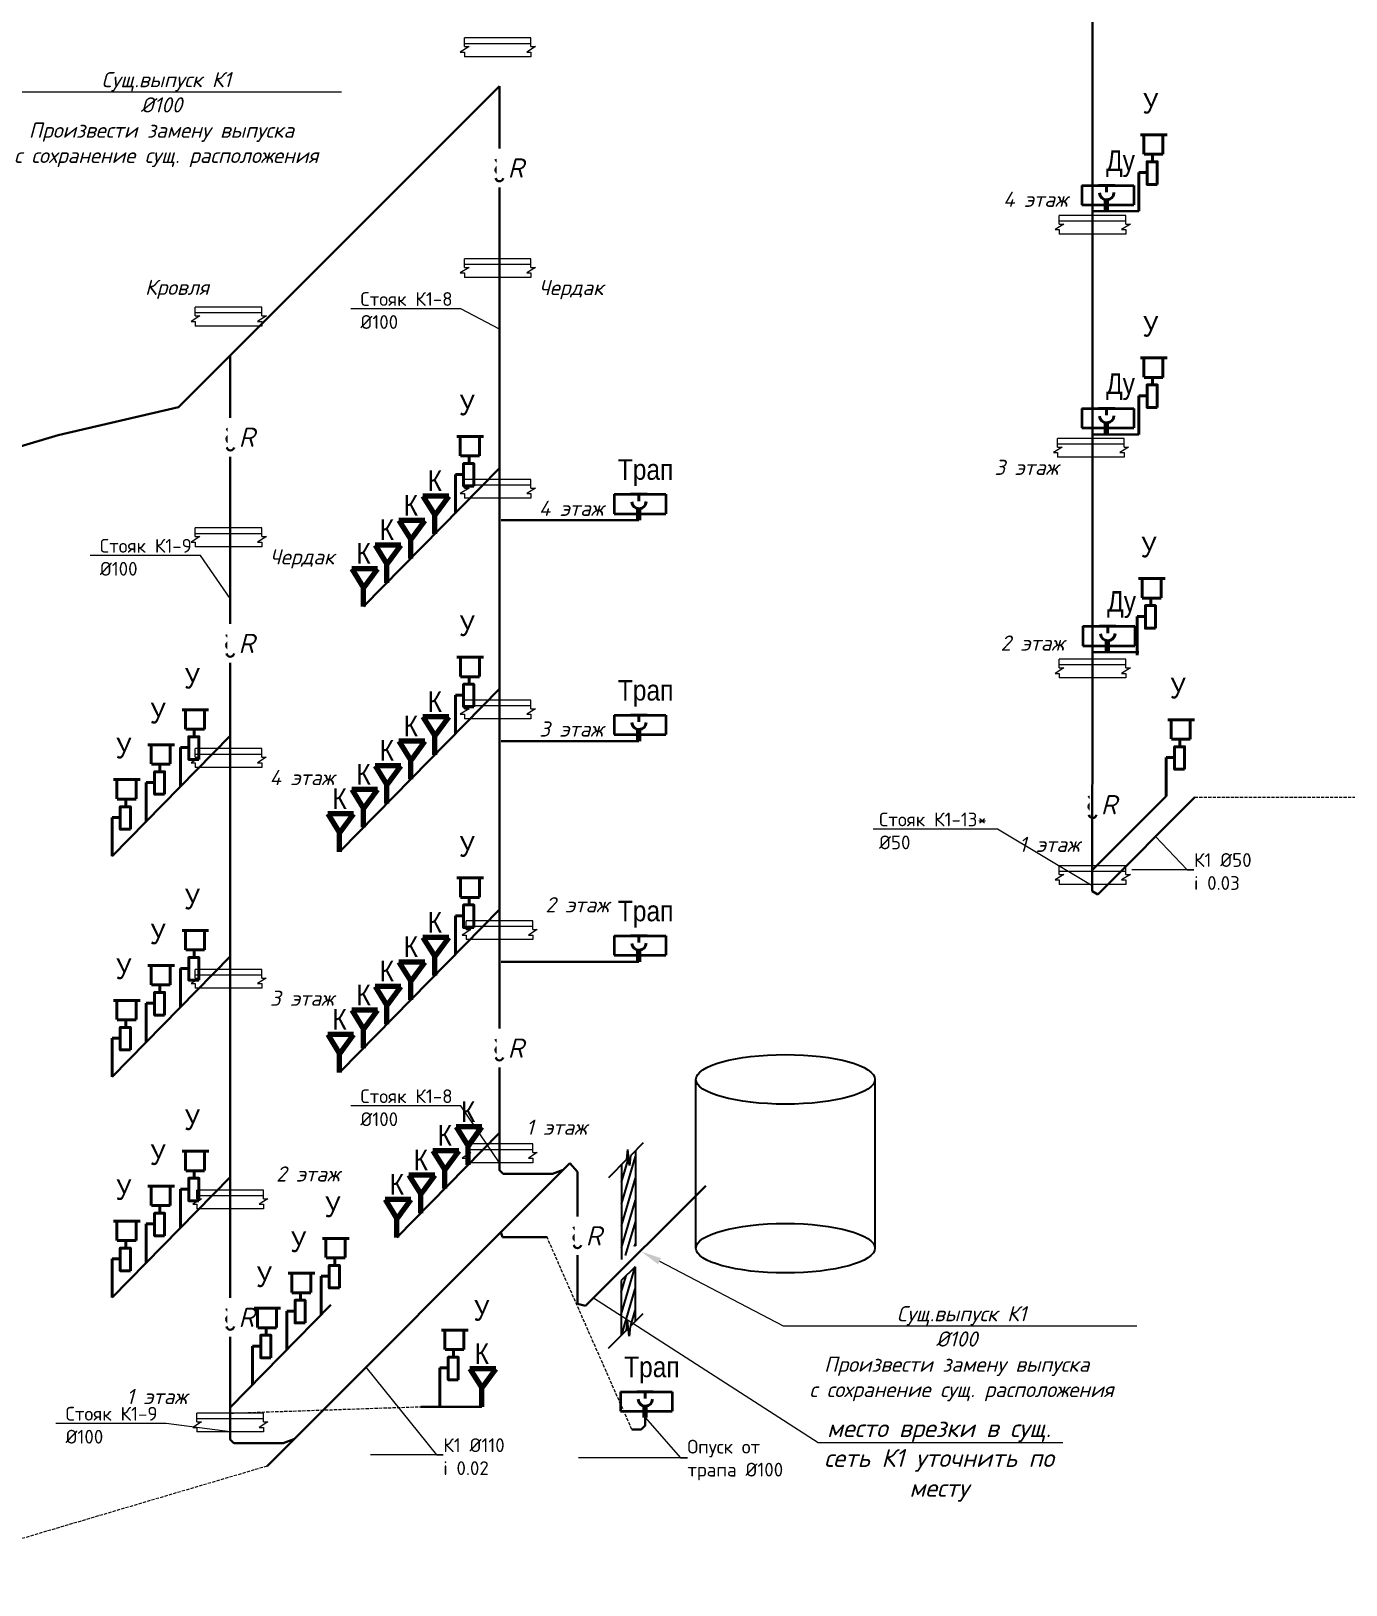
# Model space of a CAD drawing. Header units: millimetres. Extents: x -10178924 to 11692288, y -947381 to 58396.
# Drawn here: x -132898 to -113803, y -87794 to -65241 of the extents above; entities that cross this region are included whole.
import ezdxf
from ezdxf import colors
from ezdxf.entities.mleader import LeaderData, LeaderLine
from ezdxf.math import Vec2, Vec3

# ---------------------------------------------------------------- set-up
doc = ezdxf.new("R2010")
doc.units = ezdxf.units.MM
doc.linetypes.add('0000$0$__output[1-19]_edge001$0$DGN Style 3', pattern=[65.510846, 46.793461, -18.717385])
for name, color, linetype, lineweight in [('!К1', 32, 'Continuous', 30), ('_канализация', 7, 'Continuous', 70), ('Выноски ВК', 7, 'Continuous', 0), ('К1ку', 244, 'Continuous', 35), ('Перекрытие ВК', 7, 'Continuous', 20)]:
    doc.layers.add(name, color=color, linetype=linetype, lineweight=lineweight)
for name, color, linetype in [('_надписи канализация', 7, 'Continuous'), ('_надписи_вода', 7, 'Continuous'), ('сети', 3, 'Continuous'), ('Текст', 7, 'Continuous')]:
    doc.layers.add(name, color=color, linetype=linetype)
doc.styles.add('PDF ISOCPEUR', font='isocpeur.ttf')
doc.styles.add('STANDART2', font='arial.ttf')
doc.styles.add('ОЛЬГА', font='isocpeui.ttf', dxfattribs={"height": 280})

# ---------------------------------------------------------------- blocks, each defined once
blk = doc.blocks.new('dj plocica')
at = {"lineweight": 13}
for p, q in [((35.4, 0), (-35.4, 0)), ((-35.4, -9.2), (-35.4, 0)), ((35.4, -9.2), (35.4, 0)), ((-30.5, -9.2), (-39.8, -15.1)), ((-39.8, -15.1), (-35.4, -15.1)), ((-35.4, -5.8), (35.3, -5.8)), ((-35.4, -9.2), (-30.5, -9.2)), ((-35.4, -15.1), (-35.4, -20)), ((40.2, -9.2), (30.9, -15.1)), ((30.9, -15.1), (35.4, -15.1)), ((35.4, -9.2), (40.2, -9.2)), ((35.4, -15.1), (35.4, -20)), ((35.4, -20), (-35.4, -20))]:
    blk.add_line(p, q, dxfattribs=at)
blk = doc.blocks.new('_None')

msp = doc.modelspace()

# ---------------------------------------------------------------- hatches: boundary and pattern name
at = {"layer": '_надписи канализация'}
h = msp.add_hatch(dxfattribs=at)
h.set_pattern_fill('ANSI31', color=256, scale=50, angle=-75, style=0)
h.set_pattern_definition([(73.833235, (-238556.84, -193740), (-97.214124, -17.839124), [])])
h.paths.add_polyline_path([(-124192.3, -81563.6), (-124122.5, -81493.8), (-124122.5, -82872.9), (-124322.7, -83073.1), (-124322.7, -81693.9), (-124245.7, -81617), (-124230.4, -81476.4), (-124216.2, -81628.7), (-124216.2, -81655)])
h.paths.add_polyline_path([(-124326.9, -83377.3), (-124126.8, -83177.2), (-124126.6, -83177), (-124126.8, -83965.4), (-124198, -84035.6), (-124230.1, -83946.1), (-124249.9, -84088.5), (-124326.9, -84165.6)])

# ---------------------------------------------------------------- linework, layer by layer
at = {"layer": '!К1'}
for p, q in [((-117483.2, -67857.4, -0.2), (-116809.7, -67857.4, -0.2)), ((-117483.2, -71095, -0.2), (-116809.7, -71095, -0.2)), ((-128068.6, -73594.5, 2368.8), (-126095.9, -71584.5)), ((-126072.9, -72341.7, -1045.1), (-124074.2, -72341.7, -1045.1)), ((-117483.2, -74257.4), (-116809.7, -74257.4)), ((-128398.7, -77134.6, 2765.4), (-126095.8, -74788.1)), ((-131722, -77216.9, 2060.2), (-130006.3, -75468.7)), ((-126072.8, -75545.3, -1045.1), (-124074, -75545.3, -1045.1)), ((-131722, -80420.5, 2060.2), (-130006.3, -78672.3)), ((-126072.8, -78748.9, -1045.1), (-124074, -78748.9, -1045.1)), ((-127585, -82750.7, 1788.3), (-126095.8, -81233.3))]:
    msp.add_line(p, q, dxfattribs=at)
at = {"layer": '!К1', "color": 7, "linetype": '0000$0$__output[1-19]_edge001$0$DGN Style 3', "lineweight": 13, "true_color": 0xffffff}
msp.add_line((-130006.2, -85301), (-127239.8, -85207.3), dxfattribs=at)
at = {"layer": '!К1'}
for points in [[(-117483.3, -71427.2), (-117483.3, -61241.3)], [(-126095.9, -72021.5), (-126095.9, -66039.1)], [(-130006.3, -75929.2), (-130006.3, -69949.5)], [(-117483.2, -74630.8), (-117483.2, -71427.2)], [(-126095.9, -75225.1), (-126095.9, -72021.5)], [(-126095.8, -78428.7), (-126095.8, -75225.1)], [(-130006.3, -79132.8), (-130006.3, -75929.2)], [(-117408.7, -77771.3), (-117487.8, -77725.6)], [(-126095.8, -81666.3), (-126095.8, -78428.7)], [(-130006.2, -82336.4), (-130006.2, -79132.8)], [(-126044.1, -81828.5), (-126095.9, -81776.7), (-126095.9, -81666.3)], [(-125327, -81828.5), (-126044.1, -81828.5)], [(-125170, -81769.2), (-125327, -81828.5)], [(-125073, -81672.2), (-124963.7, -81796.5)], [(-124963.7, -81796.5), (-124963.7, -83714)], [(-124844.2, -83745.2), (-123099.1, -82000.2)], [(-130006.2, -85574), (-130006.2, -82336.4)], [(-126052.5, -82748.6), (-126077.1, -82676.3)], [(-126052.5, -82748.6), (-125404.8, -82748.6)], [(-124963.7, -83714), (-124844.2, -83745.2)], [(-127239.8, -85207.3), (-126350.9, -85207.3)], [(-124039.7, -85538.4), (-123982.4, -85481.1), (-123982.4, -85366.4)], [(-129954.5, -85736.2), (-130006.3, -85684.4), (-130006.3, -85574)], [(-129080.4, -85676.8), (-129237.4, -85736.2)], [(-124039.7, -85538.4), (-124173.4, -85538.4)], [(-129237.4, -85736.2), (-129954.5, -85736.2)]]:
    msp.add_lwpolyline(points, dxfattribs=at)
at = {"layer": '!К1', "color": 7, "linetype": '0000$0$__output[1-19]_edge001$0$DGN Style 3', "lineweight": 13, "true_color": 0xffffff}
for points in [[(-115999.5, -76362.2), (-93798.7, -76362.2)], [(-129470.6, -86069.8), (-135308.3, -87794.1)]]:
    msp.add_lwpolyline(points, dxfattribs=at)
at = {"layer": '!К1'}
for centre in [(-126095.9, -67256.5), (-130003.6, -71164.1), (-130006.3, -74156.7), (-117483.2, -76497.5), (-126095.8, -80030.5), (-124963.7, -82755.2), (-130006.2, -83938.2)]:
    msp.add_circle(centre, 56.6, dxfattribs=at)
for centre in [(-126095.9, -67088.6), (-130003.6, -70996.3), (-130006.3, -73988.9), (-117483.2, -76329.6), (-126095.8, -79862.7), (-124963.7, -82587.4), (-130006.2, -83770.3)]:
    msp.add_arc(centre, 57.1, 191.71386, 348.28614, dxfattribs=at)
at = {"color": 3, "lineweight": 40}
for p, q in [((-117260.3, -67480.6, -0.2), (-117398.5, -67480.6, -0.2)), ((-117398.5, -67480.6, -0.2), (-117160.5, -67480.6, -0.2)), ((-117278.8, -67580.3, -0.2), (-117278.8, -67480.6, -0.2)), ((-117260.3, -70718.2, -0.2), (-117398.5, -70718.2, -0.2)), ((-117398.5, -70718.2, -0.2), (-117160.5, -70718.2, -0.2)), ((-117278.8, -70817.9, -0.2), (-117278.8, -70718.2, -0.2)), ((-124053, -71964.9, -1045.1), (-124191.2, -71964.9, -1045.1)), ((-124191.2, -71964.9, -1045.1), (-123953.2, -71964.9, -1045.1)), ((-124071.6, -72064.6, -1045.1), (-124071.6, -71964.9, -1045.1)), ((-117244.3, -73880.5), (-117382.5, -73880.5)), ((-117382.5, -73880.5), (-117144.5, -73880.5)), ((-117262.9, -73980.3), (-117262.9, -73880.5)), ((-124052.9, -75168.4, -1045.1), (-124191.1, -75168.4, -1045.1)), ((-124191.1, -75168.4, -1045.1), (-123953, -75168.4, -1045.1)), ((-124071.4, -75268.2, -1045.1), (-124071.4, -75168.4, -1045.1)), ((-124052.9, -78372, -1045.1), (-124191.1, -78372, -1045.1)), ((-124191.1, -78372, -1045.1), (-123953, -78372, -1045.1)), ((-124071.4, -78471.8, -1045.1), (-124071.4, -78372, -1045.1)), ((-123961.3, -84989.5), (-124099.5, -84989.5)), ((-124099.5, -84989.5), (-123861.5, -84989.5)), ((-123979.8, -85089.3), (-123979.8, -84989.5))]:
    msp.add_line(p, q, dxfattribs=at)
at = {"color": 3, "lineweight": 70, "ltscale": 14.285714}
for p, q in [((-117281.4, -67857.4, -0.2), (-117281.4, -67691.3, -0.2)), ((-117281.4, -71095, -0.2), (-117281.4, -70928.9, -0.2)), ((-124074.2, -72341.7, -1045.1), (-124074.2, -72175.6, -1045.1)), ((-117265.5, -74257.4), (-117265.5, -74091.2)), ((-124074, -75545.3, -1045.1), (-124074, -75379.1, -1045.1)), ((-124074, -78748.9, -1045.1), (-124074, -78582.7, -1045.1)), ((-123982.4, -85366.4), (-123982.4, -85200.2))]:
    msp.add_line(p, q, dxfattribs=at)
at = {"color": 3, "lineweight": 70}
for p, q in [((-127033.9, -72540.2, 1126.3), (-127033.9, -72267.8, 1126.3)), ((-127382, -72895, 1544.4), (-127382, -72622.6, 1544.4)), ((-127730.2, -73249.7, 1962.5), (-127730.2, -72977.3, 1962.5)), ((-128068.6, -73594.5, 2368.8), (-128068.6, -73322.1, 2368.8)), ((-127033.7, -75743.8, 1126.3), (-127033.7, -75471.4, 1126.3)), ((-127381.9, -76098.6, 1544.4), (-127381.9, -75826.2, 1544.4)), ((-127730.1, -76453.3, 1962.5), (-127730.1, -76180.9, 1962.5)), ((-128068.4, -76798.1, 2368.8), (-128068.4, -76525.7, 2368.8)), ((-128416.6, -77152.9, 2786.9), (-128416.6, -76880.5, 2786.9)), ((-127033.7, -78947.4, 1126.3), (-127033.7, -78675, 1126.3)), ((-127381.9, -79302.1, 1544.4), (-127381.9, -79029.7, 1544.4)), ((-127730.1, -79656.9, 1962.5), (-127730.1, -79384.5, 1962.5)), ((-128068.4, -80001.7, 2368.8), (-128068.4, -79729.3, 2368.8)), ((-128416.6, -80356.5, 2786.9), (-128416.6, -80084, 2786.9)), ((-126550.3, -81696.4, 545.8), (-126550.3, -81424, 545.8)), ((-126888.7, -82041.2, 952.1), (-126888.7, -81768.8, 952.1)), ((-127236.9, -82396, 1370.2), (-127236.9, -82123.6, 1370.2)), ((-127585, -82750.7, 1788.3), (-127585, -82478.3, 1788.3)), ((-126350.9, -85207.3), (-126350.9, -84934.9))]:
    msp.add_line(p, q, dxfattribs=at)
for p, q in [((-123243.2, -82907.2), (-123243.2, -80457)), ((-120643.5, -80457), (-120643.5, -82907.2))]:
    msp.add_line(p, q)
at = {"color": 3, "lineweight": 40}
for centre in [(-117277.4, -67586.5, -0.2), (-117277.4, -70824.2, -0.2), (-124070.1, -72070.8, -1045.1), (-117261.4, -73986.5), (-124070, -75274.4, -1045.1), (-124070, -78478, -1045.1), (-123978.4, -85095.5)]:
    msp.add_arc(centre, 104.5, 182.57828, 359.91751, dxfattribs=at)
for centre in [(-121943.3, -80457), (-121943.3, -82907.2)]:
    msp.add_ellipse(centre, major_axis=(1299.9, 0), ratio=0.2763423)
at = {"layer": '_надписи канализация'}
for p, q in [((-124008.3, -81379.5), (-124193.9, -81565.1)), ((-124245.6, -81616.9), (-124512.8, -81884.1)), ((-124245.6, -81615.9), (-124230.4, -81476.4)), ((-124209.2, -81704.7), (-124230.4, -81476.4)), ((-124193.9, -81565.1), (-124209.2, -81704.7)), ((-124122.5, -81493.8), (-124122.5, -82872.9)), ((-124322.7, -81693.9), (-124322.7, -83073.1)), ((-124126.8, -83177.2), (-124326.9, -83377.3)), ((-124126.8, -83177.2), (-124126.8, -83965.4)), ((-124326.9, -83377.3), (-124326.9, -84165.6)), ((-124013.7, -83858.1), (-124199.3, -84043.8)), ((-124251.1, -84095.5), (-124518.3, -84362.7)), ((-124251.1, -84094.6), (-124235.8, -83955)), ((-124214.6, -84183.3), (-124235.8, -83955)), ((-124199.3, -84043.8), (-124214.6, -84183.3))]:
    msp.add_line(p, q, dxfattribs=at)
at = {"layer": 'К1ку', "color": 3, "lineweight": 40}
for p, q in [((-116401.7, -66746.6, -0.2), (-116787.9, -66746.6, -0.2)), ((-116738, -67026.3, -0.2), (-116738, -66753.3, -0.2)), ((-116461.6, -67029.4, -0.2), (-116461.6, -66756.3, -0.2)), ((-116461.6, -67029.4, -0.2), (-116734.6, -67029.4, -0.2)), ((-116611.1, -67144.9, -0.2), (-116611.1, -67040.3, -0.2)), ((-116809.7, -67857.4, -0.2), (-116809.7, -67295.6, -0.2)), ((-116809.7, -67295.6, -0.2), (-116696.1, -67295.6, -0.2)), ((-116401.7, -69984.2, -0.2), (-116787.9, -69984.2, -0.2)), ((-116738, -70263.9, -0.2), (-116738, -69990.9, -0.2)), ((-116461.6, -70267, -0.2), (-116461.6, -69994, -0.2)), ((-116461.6, -70267, -0.2), (-116734.6, -70267, -0.2)), ((-116611.1, -70382.5, -0.2), (-116611.1, -70278, -0.2)), ((-116809.7, -71095, -0.2), (-116809.7, -70533.2, -0.2)), ((-116809.7, -70533.2, -0.2), (-116696.1, -70533.2, -0.2)), ((-126327.9, -71125.9, 768.6), (-126714.2, -71125.9, 768.6)), ((-126664.3, -71405.6, 768.6), (-126664.3, -71132.5, 768.6)), ((-126387.9, -71405.6, 768.6), (-126387.9, -71132.5, 768.6)), ((-126387.9, -71408.6, 768.6), (-126660.9, -71408.6, 768.6)), ((-126537.4, -71524.1, 768.6), (-126537.4, -71419.6, 768.6)), ((-126736, -72236.6, 768.6), (-126736, -71674.9, 768.6)), ((-126736, -71674.9, 768.6), (-126622.4, -71674.9, 768.6)), ((-116427.5, -73187.8, -0.2), (-116813.7, -73187.8, -0.2)), ((-116763.8, -73467.5, -0.2), (-116763.8, -73194.5, -0.2)), ((-116487.5, -73467.5, -0.2), (-116487.5, -73194.5, -0.2)), ((-116487.4, -73470.6, -0.2), (-116760.5, -73470.6, -0.2)), ((-116637, -73586.1, -0.2), (-116637, -73481.5, -0.2)), ((-116835.5, -74298.6, -0.2), (-116835.5, -73736.8, -0.2)), ((-116835.5, -73736.8, -0.2), (-116722, -73736.8, -0.2)), ((-126327.8, -74329.5, 768.6), (-126714, -74329.5, 768.6)), ((-126664.1, -74609.2, 768.6), (-126664.1, -74336.1, 768.6)), ((-126387.8, -74609.2, 768.6), (-126387.8, -74336.1, 768.6)), ((-126387.7, -74612.2, 768.6), (-126660.8, -74612.2, 768.6)), ((-126537.2, -74727.7, 768.6), (-126537.2, -74623.2, 768.6)), ((-130319, -75092.3, 865.4), (-130705.2, -75092.3, 865.4)), ((-130655.3, -75372, 865.4), (-130655.3, -75099, 865.4)), ((-130379, -75372, 865.4), (-130379, -75099, 865.4)), ((-126735.8, -75440.2, 768.6), (-126735.8, -74878.4, 768.6)), ((-126735.8, -74878.4, 768.6), (-126622.3, -74878.4, 768.6)), ((-116004, -75235.7), (-116390.3, -75235.7)), ((-116340.4, -75515.4), (-116340.4, -75242.4)), ((-116064, -75518.4), (-116064, -75245.4)), ((-130378.9, -75375, 865.4), (-130652, -75375, 865.4)), ((-130528.5, -75490.6, 865.4), (-130528.5, -75386, 865.4)), ((-116064, -75518.4), (-116337, -75518.4)), ((-116213.5, -75633.9), (-116213.5, -75529.4)), ((-130816.5, -75599.2, 1462.8), (-131202.7, -75599.2, 1462.8)), ((-131152.8, -75878.9, 1462.8), (-131152.8, -75605.9, 1462.8)), ((-130876.5, -75878.9, 1462.8), (-130876.5, -75605.9, 1462.8)), ((-130727, -76203.1, 865.4), (-130727, -75641.3, 865.4)), ((-130727, -75641.3, 865.4), (-130613.5, -75641.3, 865.4)), ((-130876.4, -75881.9, 1462.8), (-131149.4, -75881.9, 1462.8)), ((-131025.9, -75997.5, 1462.8), (-131025.9, -75892.9, 1462.8)), ((-116412.1, -76346.5), (-116412.1, -75784.7)), ((-116412.1, -75784.7), (-116298.5, -75784.7)), ((-131314, -76106.1, 2060.2), (-131700.2, -76106.1, 2060.2)), ((-131650.3, -76385.8, 2060.2), (-131650.3, -76112.8, 2060.2)), ((-131373.9, -76385.8, 2060.2), (-131373.9, -76112.8, 2060.2)), ((-131224.5, -76710, 1462.8), (-131224.5, -76148.2, 1462.8)), ((-131224.5, -76148.2, 1462.8), (-131111, -76148.2, 1462.8)), ((-131373.9, -76388.9, 2060.2), (-131646.9, -76388.9, 2060.2)), ((-131523.4, -76504.4, 2060.2), (-131523.4, -76399.8, 2060.2)), ((-131722, -77216.9, 2060.2), (-131722, -76655.1, 2060.2)), ((-131722, -76655.1, 2060.2), (-131608.4, -76655.1, 2060.2)), ((-126327.8, -77533, 768.6), (-126714, -77533, 768.6)), ((-126664.1, -77812.7, 768.6), (-126664.1, -77539.7, 768.6)), ((-126387.8, -77812.7, 768.6), (-126387.8, -77539.7, 768.6)), ((-126387.7, -77815.8, 768.6), (-126660.8, -77815.8, 768.6)), ((-126537.2, -77931.3, 768.6), (-126537.2, -77826.8, 768.6)), ((-126735.8, -78643.8, 768.6), (-126735.8, -78082, 768.6)), ((-126735.8, -78082, 768.6), (-126622.3, -78082, 768.6)), ((-130319, -78295.9, 865.4), (-130705.2, -78295.9, 865.4)), ((-130655.3, -78575.6, 865.4), (-130655.3, -78302.5, 865.4)), ((-130379, -78575.6, 865.4), (-130379, -78302.5, 865.4)), ((-130378.9, -78578.6, 865.4), (-130652, -78578.6, 865.4)), ((-130528.5, -78694.1, 865.4), (-130528.5, -78589.6, 865.4)), ((-130816.5, -78802.8, 1462.8), (-131202.7, -78802.8, 1462.8)), ((-131152.8, -79082.5, 1462.8), (-131152.8, -78809.5, 1462.8)), ((-130876.5, -79082.5, 1462.8), (-130876.5, -78809.5, 1462.8)), ((-130727, -79406.7, 865.4), (-130727, -78844.9, 865.4)), ((-130727, -78844.9, 865.4), (-130613.5, -78844.9, 865.4)), ((-130876.4, -79085.5, 1462.8), (-131149.4, -79085.5, 1462.8)), ((-131025.9, -79201, 1462.8), (-131025.9, -79096.5, 1462.8)), ((-131314, -79309.7, 2060.2), (-131700.2, -79309.7, 2060.2)), ((-131650.3, -79589.4, 2060.2), (-131650.3, -79316.4, 2060.2)), ((-131373.9, -79589.4, 2060.2), (-131373.9, -79316.4, 2060.2)), ((-131224.5, -79913.6, 1462.8), (-131224.5, -79351.8, 1462.8)), ((-131224.5, -79351.8, 1462.8), (-131111, -79351.8, 1462.8)), ((-131373.9, -79592.4, 2060.2), (-131646.9, -79592.4, 2060.2)), ((-131523.4, -79708, 2060.2), (-131523.4, -79603.4, 2060.2)), ((-131722, -80420.5, 2060.2), (-131722, -79858.7, 2060.2)), ((-131722, -79858.7, 2060.2), (-131608.4, -79858.7, 2060.2)), ((-130318.8, -81499.5, 865.4), (-130705.1, -81499.5, 865.4)), ((-130655.2, -81779.2, 865.4), (-130655.2, -81506.1, 865.4)), ((-130378.8, -81779.2, 865.4), (-130378.8, -81506.1, 865.4)), ((-130378.8, -81782.2, 865.4), (-130651.8, -81782.2, 865.4)), ((-130528.3, -81897.7, 865.4), (-130528.3, -81793.2, 865.4)), ((-130816.3, -82006.4, 1462.8), (-131202.6, -82006.4, 1462.8)), ((-131152.7, -82286.1, 1462.8), (-131152.7, -82013, 1462.8)), ((-130876.3, -82286.1, 1462.8), (-130876.3, -82013, 1462.8)), ((-130726.9, -82610.2, 865.4), (-130726.9, -82048.4, 865.4)), ((-130726.9, -82048.4, 865.4), (-130613.3, -82048.4, 865.4)), ((-130876.3, -82289.1, 1462.8), (-131149.3, -82289.1, 1462.8)), ((-131025.8, -82404.6, 1462.8), (-131025.8, -82300.1, 1462.8)), ((-131313.8, -82513.3, 2060.2), (-131700, -82513.3, 2060.2)), ((-131650.1, -82793, 2060.2), (-131650.1, -82519.9, 2060.2)), ((-131373.8, -82793, 2060.2), (-131373.8, -82519.9, 2060.2)), ((-131224.4, -83117.2, 1462.8), (-131224.4, -82555.4, 1462.8)), ((-131224.4, -82555.4, 1462.8), (-131110.8, -82555.4, 1462.8)), ((-128278.8, -82764.3, -1584.3), (-128665.1, -82764.3, -1584.3)), ((-131373.7, -82796, 2060.2), (-131646.8, -82796, 2060.2)), ((-131523.3, -82911.5, 2060.2), (-131523.3, -82807, 2060.2)), ((-128615.2, -83044, -1584.3), (-128615.2, -82771, -1584.3)), ((-128338.8, -83044, -1584.3), (-128338.8, -82771, -1584.3)), ((-131721.8, -83624.1, 2060.2), (-131721.8, -83062.3, 2060.2)), ((-131721.8, -83062.3, 2060.2), (-131608.3, -83062.3, 2060.2)), ((-128338.8, -83047.1, -1584.3), (-128611.8, -83047.1, -1584.3)), ((-128488.3, -83162.6, -1584.3), (-128488.3, -83058, -1584.3)), ((-128776.3, -83271.2, -986.9), (-129162.5, -83271.2, -986.9)), ((-129112.6, -83550.9, -986.9), (-129112.6, -83277.9, -986.9)), ((-128836.3, -83550.9, -986.9), (-128836.3, -83277.9, -986.9)), ((-128686.9, -83875.1, -1584.3), (-128686.9, -83313.3, -1584.3)), ((-128686.9, -83313.3, -1584.3), (-128573.3, -83313.3, -1584.3)), ((-128836.2, -83554, -986.9), (-129109.3, -83554, -986.9)), ((-128985.8, -83669.5, -986.9), (-128985.8, -83564.9, -986.9)), ((-129333.8, -84057.8, -389.5), (-129333.8, -83784.8, -389.5)), ((-129184.3, -84382, -986.9), (-129184.3, -83820.2, -986.9)), ((-129184.3, -83820.2, -986.9), (-129070.8, -83820.2, -986.9)), ((-126551.9, -84096.5), (-126938.1, -84096.5)), ((-126888.2, -84376.2), (-126888.2, -84103.2)), ((-126611.9, -84376.2), (-126611.9, -84103.2)), ((-129681.8, -84888.9, -389.5), (-129681.8, -84327.1, -389.5)), ((-129681.8, -84327.1, -389.5), (-129568.3, -84327.1, -389.5)), ((-126611.8, -84379.3), (-126884.8, -84379.3)), ((-126761.3, -84494.8), (-126761.3, -84390.2)), ((-126959.9, -85207.3), (-126959.9, -84645.5)), ((-126959.9, -84645.5), (-126846.4, -84645.5))]:
    msp.add_line(p, q, dxfattribs=at)
at = {"layer": 'К1ку', "color": 7, "lineweight": 35, "ltscale": 33.333333}
for p, q in [((-117639, -67480.6, -0.2), (-117639, -67762.3, -0.2)), ((-117639, -67480.6, -0.2), (-116886, -67480.6, -0.2)), ((-116886, -67480.6, -0.2), (-116886, -67762.3, -0.2)), ((-117639, -67762.3, -0.2), (-116886, -67762.3, -0.2)), ((-117639, -70718.2, -0.2), (-117639, -70999.9, -0.2)), ((-117639, -70718.2, -0.2), (-116886, -70718.2, -0.2)), ((-116886, -70718.2, -0.2), (-116886, -70999.9, -0.2)), ((-117639, -70999.9, -0.2), (-116886, -70999.9, -0.2)), ((-124431.8, -71964.9, -1045.1), (-124431.8, -72246.6, -1045.1)), ((-124431.8, -71964.9, -1045.1), (-123678.7, -71964.9, -1045.1)), ((-123677.8, -71964.9, -1045.1), (-123677.8, -72246.6, -1045.1)), ((-124431.8, -72246.6, -1045.1), (-123678.7, -72246.6, -1045.1)), ((-117623, -73880.5), (-117623, -74162.3)), ((-117623, -73880.5), (-116870, -73880.5)), ((-116870, -73880.5), (-116870, -74162.3)), ((-117623, -74162.3), (-116870, -74162.3)), ((-124431.6, -75168.4, -1045.1), (-124431.6, -75450.2, -1045.1)), ((-124431.6, -75168.4, -1045.1), (-123678.5, -75168.4, -1045.1)), ((-123677.7, -75168.4, -1045.1), (-123677.7, -75450.2, -1045.1)), ((-124431.6, -75450.2, -1045.1), (-123678.5, -75450.2, -1045.1)), ((-124431.6, -78372, -1045.1), (-124431.6, -78653.7, -1045.1)), ((-124431.6, -78372, -1045.1), (-123678.5, -78372, -1045.1)), ((-123677.7, -78372, -1045.1), (-123677.7, -78653.7, -1045.1)), ((-124431.6, -78653.7, -1045.1), (-123678.5, -78653.7, -1045.1)), ((-124340, -84989.5), (-124340, -85271.2)), ((-124340, -84989.5), (-123587, -84989.5)), ((-123586.1, -84989.5), (-123586.1, -85271.2)), ((-124340, -85271.2), (-123587, -85271.2))]:
    msp.add_line(p, q, dxfattribs=at)
at = {"layer": 'К1ку', "color": 3, "lineweight": 40}
for points, elevation in [([(-116543.5, -67466.4), (-116690.1, -67466.4), (-116690.1, -67138.9), (-116543.5, -67138.9)], -0.2), ([(-116543.5, -70704), (-116690.1, -70704), (-116690.1, -70376.5), (-116543.5, -70376.5)], -0.2), ([(-126469.8, -71845.6), (-126616.4, -71845.6), (-126616.4, -71518.1), (-126469.8, -71518.1)], 768.6), ([(-116569.3, -73907.6), (-116715.9, -73907.6), (-116715.9, -73580.1), (-116569.3, -73580.1)], -0.2), ([(-126469.6, -75049.2), (-126616.2, -75049.2), (-126616.2, -74721.7), (-126469.6, -74721.7)], 768.6), ([(-130460.8, -75812.1), (-130607.4, -75812.1), (-130607.4, -75484.6), (-130460.8, -75484.6)], 865.4), ([(-130958.3, -76319), (-131104.9, -76319), (-131104.9, -75991.5), (-130958.3, -75991.5)], 1462.8), ([(-131455.8, -76825.9), (-131602.4, -76825.9), (-131602.4, -76498.4), (-131455.8, -76498.4)], 2060.2), ([(-126469.6, -78252.8), (-126616.2, -78252.8), (-126616.2, -77925.3), (-126469.6, -77925.3)], 768.6), ([(-130460.8, -79015.6), (-130607.4, -79015.6), (-130607.4, -78688.1), (-130460.8, -78688.1)], 865.4), ([(-130958.3, -79522.5), (-131104.9, -79522.5), (-131104.9, -79195.1), (-130958.3, -79195.1)], 1462.8), ([(-131455.8, -80029.5), (-131602.4, -80029.5), (-131602.4, -79702), (-131455.8, -79702)], 2060.2), ([(-130460.7, -82219.2), (-130607.3, -82219.2), (-130607.3, -81891.7), (-130460.7, -81891.7)], 865.4), ([(-130958.2, -82726.1), (-131104.7, -82726.1), (-131104.7, -82398.6), (-130958.2, -82398.6)], 1462.8), ([(-131455.6, -83233), (-131602.2, -83233), (-131602.2, -82905.6), (-131455.6, -82905.6)], 2060.2), ([(-128420.7, -83484.1), (-128567.2, -83484.1), (-128567.2, -83156.6), (-128420.7, -83156.6)], -1584.3), ([(-128918.1, -83991), (-129064.7, -83991), (-129064.7, -83663.5), (-128918.1, -83663.5)], -986.9)]:
    msp.add_lwpolyline(points, close=True, dxfattribs=dict(at, elevation=elevation))
for points in [[(-116145.9, -75955.4), (-116292.4, -75955.4), (-116292.4, -75628), (-116145.9, -75628)], [(-126693.7, -84816.3), (-126840.3, -84816.3), (-126840.3, -84488.8), (-126693.7, -84488.8)]]:
    msp.add_lwpolyline(points, close=True, dxfattribs=at)
at = {"layer": 'сети', "color": 3, "lineweight": 70}
for p, q in [((-127206.9, -71991.2, 1126.3), (-127033.9, -72267.8, 1126.3)), ((-126833.2, -71991.2, 1126.3), (-127206.9, -71991.2, 1126.3)), ((-127033.9, -72267.8, 1126.3), (-126833.2, -71991.2, 1126.3)), ((-127555.1, -72346, 1544.4), (-127382, -72622.6, 1544.4)), ((-127181.4, -72346, 1544.4), (-127555.1, -72346, 1544.4)), ((-127382, -72622.6, 1544.4), (-127181.4, -72346, 1544.4)), ((-127903.2, -72700.8, 1962.5), (-127730.2, -72977.3, 1962.5)), ((-127529.5, -72700.8, 1962.5), (-127903.2, -72700.8, 1962.5)), ((-127730.2, -72977.3, 1962.5), (-127529.5, -72700.8, 1962.5)), ((-128241.6, -73045.5, 2368.8), (-128068.6, -73322.1, 2368.8)), ((-127867.9, -73045.5, 2368.8), (-128241.6, -73045.5, 2368.8)), ((-128068.6, -73322.1, 2368.8), (-127867.9, -73045.5, 2368.8)), ((-127206.7, -75194.8, 1126.3), (-127033.7, -75471.4, 1126.3)), ((-126833, -75194.8, 1126.3), (-127206.7, -75194.8, 1126.3)), ((-127033.7, -75471.4, 1126.3), (-126833, -75194.8, 1126.3)), ((-127554.9, -75549.6, 1544.4), (-127381.9, -75826.2, 1544.4)), ((-127181.2, -75549.6, 1544.4), (-127554.9, -75549.6, 1544.4)), ((-127381.9, -75826.2, 1544.4), (-127181.2, -75549.6, 1544.4)), ((-127903.1, -75904.3, 1962.5), (-127730.1, -76180.9, 1962.5)), ((-127529.4, -75904.3, 1962.5), (-127903.1, -75904.3, 1962.5)), ((-127730.1, -76180.9, 1962.5), (-127529.4, -75904.3, 1962.5)), ((-128241.4, -76249.1, 2368.8), (-128068.4, -76525.7, 2368.8)), ((-127867.7, -76249.1, 2368.8), (-128241.4, -76249.1, 2368.8)), ((-128068.4, -76525.7, 2368.8), (-127867.7, -76249.1, 2368.8)), ((-128589.6, -76603.9, 2786.9), (-128416.6, -76880.5, 2786.9)), ((-128215.9, -76603.9, 2786.9), (-128589.6, -76603.9, 2786.9)), ((-128416.6, -76880.5, 2786.9), (-128215.9, -76603.9, 2786.9)), ((-127206.7, -78398.4, 1126.3), (-127033.7, -78675, 1126.3)), ((-126833, -78398.4, 1126.3), (-127206.7, -78398.4, 1126.3)), ((-127033.7, -78675, 1126.3), (-126833, -78398.4, 1126.3)), ((-127554.9, -78753.2, 1544.4), (-127381.9, -79029.7, 1544.4)), ((-127181.2, -78753.2, 1544.4), (-127554.9, -78753.2, 1544.4)), ((-127381.9, -79029.7, 1544.4), (-127181.2, -78753.2, 1544.4)), ((-127903.1, -79107.9, 1962.5), (-127730.1, -79384.5, 1962.5)), ((-127529.4, -79107.9, 1962.5), (-127903.1, -79107.9, 1962.5)), ((-127730.1, -79384.5, 1962.5), (-127529.4, -79107.9, 1962.5)), ((-128241.4, -79452.7, 2368.8), (-128068.4, -79729.3, 2368.8)), ((-127867.7, -79452.7, 2368.8), (-128241.4, -79452.7, 2368.8)), ((-128068.4, -79729.3, 2368.8), (-127867.7, -79452.7, 2368.8)), ((-128589.6, -79807.5, 2786.9), (-128416.6, -80084, 2786.9)), ((-128215.9, -79807.5, 2786.9), (-128589.6, -79807.5, 2786.9)), ((-128416.6, -80084, 2786.9), (-128215.9, -79807.5, 2786.9)), ((-126723.3, -81147.5, 545.8), (-126550.3, -81424, 545.8)), ((-126349.6, -81147.5, 545.8), (-126723.3, -81147.5, 545.8)), ((-126550.3, -81424, 545.8), (-126349.6, -81147.5, 545.8)), ((-127061.7, -81492.2, 952.1), (-126888.7, -81768.8, 952.1)), ((-126688, -81492.2, 952.1), (-127061.7, -81492.2, 952.1)), ((-126888.7, -81768.8, 952.1), (-126688, -81492.2, 952.1)), ((-127409.9, -81847, 1370.2), (-127236.9, -82123.6, 1370.2)), ((-127036.2, -81847, 1370.2), (-127409.9, -81847, 1370.2)), ((-127236.9, -82123.6, 1370.2), (-127036.2, -81847, 1370.2)), ((-127758, -82201.8, 1788.3), (-127585, -82478.3, 1788.3)), ((-127384.3, -82201.8, 1788.3), (-127758, -82201.8, 1788.3)), ((-127585, -82478.3, 1788.3), (-127384.3, -82201.8, 1788.3)), ((-126523.9, -84658.3), (-126350.9, -84934.9)), ((-126150.2, -84658.3), (-126523.9, -84658.3)), ((-126350.9, -84934.9), (-126150.2, -84658.3))]:
    msp.add_line(p, q, dxfattribs=at)

# ---------------------------------------------------------------- block references
at = {"layer": 'Перекрытие ВК', "ltscale": 10, "xscale": 13.65, "yscale": 13.65, "zscale": 13.65}
for p in [(-126121.7, -65341.4), (-117483.2, -67916.5), (-126121.7, -68544.9), (-130029.3, -69249), (-117509.1, -71154.2), (-126121.7, -71748.5), (-130029.3, -72452.6), (-117483.2, -74357.8), (-126121.7, -74952.1), (-130032, -75656.2), (-117483.2, -77356), (-126095.8, -78155.7), (-130032, -78859.8), (-126095.9, -81393.3), (-130006.2, -82063.4), (-130006.3, -85301)]:
    msp.add_blockref('dj plocica', p, dxfattribs=at)

# ---------------------------------------------------------------- texts
at = {"layer": '_надписи_вода', "char_height": 220, "width": 1580.673, "attachment_point": 2, "rotation": 360, "line_spacing_factor": 0.8, "style": 'ОЛЬГА'}
for s, insert in [('4 этаж', (-118314.8, -67572.3)), ('Кровля', (-130779.2, -68850.4)), ('Чердак', (-125055.9, -68854.2)), ('3 этаж', (-118445.7, -71463.5)), ('4 этаж', (-125055.9, -72057.8)), ('Чердак', (-128963.6, -72761.9)), ('2 этаж', (-118358.4, -74013.5)), ('3 этаж', (-125055.9, -75261.4)), ('4 этаж', (-128966.3, -75965.5)), ('1 этаж', (-118112.3, -76935.1)), ('2 этаж', (-124968.7, -77811.5)), ('3 этаж', (-128966.3, -79169.1)), ('1 этаж', (-125268.9, -81041.3)), ('2 этаж', (-128879.1, -81719.1)), ('1 этаж', (-131074.3, -84949))]:
    msp.add_mtext(s, dxfattribs=dict(at, insert=insert))
at = {"layer": 'К1ку', "color": 0, "style": 'STANDART2', "width": 0.85}
for p in [(-116755.4, -66438.3, -0.2), (-116755.4, -69675.9, -0.2), (-126681.7, -70817.5, 768.6), (-116781.2, -72879.5, -0.2), (-126681.5, -74021.1, 768.6), (-130672.7, -74784, 865.4), (-116357.8, -74927.4), (-131170.2, -75290.9, 1462.8), (-131667.7, -75797.8, 2060.2), (-126681.5, -77224.7, 768.6), (-130672.7, -77987.6, 865.4), (-131170.2, -78494.5, 1462.8), (-131667.7, -79001.4, 2060.2), (-130672.6, -81191.1, 865.4), (-131170.1, -81698.1, 1462.8), (-131667.5, -82205, 2060.2), (-128632.6, -82456, -1584.3), (-129130, -82962.9, -986.9), (-129627.5, -83469.8, -389.5), (-126469.5, -83958.5)]:
    msp.add_text('У', height=300, dxfattribs=at).set_placement(p)
at = {"layer": 'Текст', "color": 0, "style": 'STANDART2', "width": 0.85}
for s, p in [('Ду', (-117287, -67270.4, -0.2)), ('Ду', (-117287, -70508, -0.2)), ('Трап', (-124377.3, -71754.7, -1045.1)), ('К', (-127138.5, -71918.9, 1126.3)), ('К', (-127486.7, -72273.7, 1544.4)), ('К', (-127834.9, -72628.5, 1962.5)), ('К', (-128173.2, -72973.3, 2368.8)), ('Ду', (-117271, -73670.4)), ('К', (-127138.4, -75122.5, 1126.3)), ('Трап', (-124377.1, -74958.3, -1045.1)), ('К', (-127486.6, -75477.3, 1544.4)), ('К', (-127834.7, -75832.1, 1962.5)), ('К', (-128173.1, -76176.8, 2368.8)), ('К', (-128521.3, -76531.6, 2786.9)), ('К', (-127138.4, -78326.1, 1126.3)), ('Трап', (-124377.1, -78161.9, -1045.1)), ('К', (-127486.6, -78680.9, 1544.4)), ('К', (-127834.7, -79035.6, 1962.5)), ('К', (-128173.1, -79380.4, 2368.8)), ('К', (-128521.3, -79735.2, 2786.9)), ('К', (-126655, -81075.2, 545.8)), ('К', (-126993.4, -81419.9, 952.1)), ('К', (-127341.5, -81774.7, 1370.2)), ('К', (-127689.7, -82129.5, 1788.3)), ('К', (-126455.5, -84586)), ('Трап', (-124285.5, -84779.4))]:
    msp.add_text(s, height=300, dxfattribs=at).set_placement(p)

# ---------------------------------------------------------------- leaders
at = {"layer": '_надписи канализация'}
ml = msp.add_multileader_mtext('Standard', dxfattribs=at)
ml.set_content(' Сущ.выпуск К1\\P\\pxqc;%%C100\\PПроизвести замену выпуска\\P с сохранение сущ. расположения', color=256, style='ОЛЬГА')
ml.set_leader_properties(lineweight=13)
ml.build(insert=Vec2(0, 0))
ml.multileader.update_dxf_attribs({"text_left_attachment_type": 6, "text_right_attachment_type": 6, "dogleg_length": 100, "arrow_head_size": 300})
ctx = ml.context
ctx.base_point, ctx.char_height, ctx.arrow_head_size, ctx.landing_gap_size, ctx.plane_origin = Vec3(-133427.3, -66121.9, 840), 220, 300, 0.09, Vec3(-791078.8, -714752.7, 840)
ctx.left_attachment, ctx.right_attachment, ctx.text_align_type = 6, 6, 1
notes = []
notes.append((ctx, [(0, (1, 1, 0), (-133527.3, -66121.9, 840), (1, 0), 100, [(0, [(-135585.8, -63579, 840)], 0, [])])]))
ctx.mtext.insert, ctx.mtext.alignment, ctx.mtext.flow_direction = Vec3(-131004.7, -65835.9, 840), 2, 5
ml = msp.add_multileader_mtext('Standard', dxfattribs=at)
ml.set_content(' Сущ.выпуск К1\\P\\pxqc;%%C100\\PПроизвести замену выпуска\\P с сохранение сущ. расположения', color=256, style='ОЛЬГА')
ml.set_leader_properties(lineweight=13)
ml.build(insert=Vec2(0, 0))
ml.multileader.update_dxf_attribs({"text_left_attachment_type": 6, "text_right_attachment_type": 6, "dogleg_length": 100, "arrow_head_size": 300})
ctx = ml.context
ctx.base_point, ctx.char_height, ctx.arrow_head_size, ctx.landing_gap_size, ctx.plane_origin = Vec3(-121878.1, -84033.8), 220, 300, 0.09, Vec3(-779529.7, -732664.6)
ctx.left_attachment, ctx.right_attachment, ctx.text_align_type = 6, 6, 1
notes.append((ctx, [(0, (1, 1, 0), (-121978.1, -84033.8), (1, 0), 100, [(0, [(-124036.6, -82956.8)], 0, [])])]))
ctx.mtext.insert, ctx.mtext.alignment, ctx.mtext.flow_direction = Vec3(-119455.5, -83747.8), 2, 5
ml = msp.add_multileader_mtext('Standard', dxfattribs=at)
ml.set_content('место врезки в сущ. сеть К1 уточнить по месту', color=256, style='ОЛЬГА')
ml.set_leader_properties(lineweight=13)
ml.set_arrow_properties(name='NONE')
ml.build(insert=Vec2(0, 0))
ml.multileader.update_dxf_attribs({"text_left_attachment_type": 6, "text_right_attachment_type": 6, "dogleg_length": 100, "arrow_head_size": 300})
ctx = ml.context
ctx.base_point, ctx.char_height, ctx.arrow_head_size, ctx.landing_gap_size, ctx.plane_origin = Vec3(-121366.4, -85726.4), 260, 300, 0.09, Vec3(-132402.6, -84571.8)
ctx.left_attachment, ctx.right_attachment, ctx.text_align_type = 6, 6, 1
notes.append((ctx, [(0, (1, 1, 0), (-121466.4, -85726.4), (1, 0), 100, [(0, [(-124728.4, -83629.5)], 0, [])])]))
ctx.mtext.insert, ctx.mtext.width, ctx.mtext.alignment, ctx.mtext.flow_direction = Vec3(-119713.2, -85388.4), 3415.784, 2, 5
at = {"layer": 'Выноски ВК', "ltscale": 50}
ml = msp.add_multileader_mtext('Standard', dxfattribs=at)
ml.set_content('Стояк К1-8 ^J%%C100', color=256, style='PDF ISOCPEUR')
ml.set_leader_properties(color=256, linetype='ByLayer', lineweight=-1)
ml.set_arrow_properties(name='NONE')
ml.build(insert=Vec2(0, 0))
ml.multileader.update_dxf_attribs({"text_left_attachment_type": 6, "text_right_attachment_type": 6, "dogleg_length": 100, "arrow_head_size": 300})
ctx = ml.context
ctx.base_point, ctx.char_height, ctx.arrow_head_size, ctx.landing_gap_size, ctx.plane_origin = Vec3(-128115.1, -69270.4), 200, 300, 0, Vec3(-133340.3, -65855.1)
ctx.left_attachment, ctx.right_attachment = 6, 6
notes.append((ctx, [(1, (1, 1, 0), (-126655.1, -69270.4), (-1, 0), 100, [(1, [(-126095.9, -69567.3)], 0, [])])]))
ctx.mtext.insert, ctx.mtext.flow_direction = Vec3(-128115.1, -69030.4), 5
ml = msp.add_multileader_mtext('Standard', dxfattribs=at)
ml.set_content('Стояк К1-9 ^J%%C100', color=256, style='PDF ISOCPEUR')
ml.set_leader_properties(color=256, linetype='ByLayer', lineweight=-1)
ml.set_arrow_properties(name='NONE')
ml.build(insert=Vec2(0, 0))
ml.multileader.update_dxf_attribs({"text_left_attachment_type": 6, "text_right_attachment_type": 6, "dogleg_length": 100, "arrow_head_size": 300})
ctx = ml.context
ctx.base_point, ctx.char_height, ctx.arrow_head_size, ctx.landing_gap_size, ctx.plane_origin = Vec3(-131898.9, -72852.6), 200, 300, 0, Vec3(-137250.7, -69762.8)
ctx.left_attachment, ctx.right_attachment = 6, 6
notes.append((ctx, [(1, (1, 1, 0), (-130438.9, -72852.6), (-1, 0), 100, [(1, [(-130006.3, -73475)], 0, [])])]))
ctx.mtext.insert, ctx.mtext.flow_direction = Vec3(-131898.9, -72612.6), 5
ml = msp.add_multileader_mtext('Standard', dxfattribs=at)
ml.set_content('Стояк К1-13* ^J%%C50', color=256, style='PDF ISOCPEUR')
ml.set_leader_properties(color=256, linetype='ByLayer', lineweight=-1)
ml.set_arrow_properties(name='NONE')
ml.build(insert=Vec2(0, 0))
ml.multileader.update_dxf_attribs({"text_left_attachment_type": 6, "text_right_attachment_type": 6, "dogleg_length": 100, "arrow_head_size": 300})
ctx = ml.context
ctx.base_point, ctx.char_height, ctx.arrow_head_size, ctx.landing_gap_size, ctx.plane_origin = Vec3(-120583.2, -76823.8), 200, 300, 0, Vec3(-121176.4, -76808.7)
ctx.left_attachment, ctx.right_attachment = 6, 6
notes.append((ctx, [(1, (1, 1, 0), (-118865.6, -76823.8), (-1, 0), 100, [(1, [(-117487.9, -77645.3)], 0, [])])]))
ctx.mtext.insert, ctx.mtext.width, ctx.mtext.flow_direction = Vec3(-120583.2, -76583.8), 1684.983, 5
ml = msp.add_multileader_mtext('Standard', dxfattribs=at)
ml.set_content('К1 %%C50\\Pi 0.03', color=256, style='PDF ISOCPEUR')
ml.set_leader_properties(color=256, linetype='ByLayer', lineweight=-1)
ml.set_arrow_properties(name='NONE')
ml.build(insert=Vec2(0, 0))
ml.multileader.update_dxf_attribs({"text_left_attachment_type": 6, "text_right_attachment_type": 6, "dogleg_length": 100, "arrow_head_size": 300})
ctx = ml.context
ctx.base_point, ctx.char_height, ctx.arrow_head_size, ctx.landing_gap_size, ctx.plane_origin = Vec3(-116010, -77412.9), 200, 300, 0, Vec3(-123812.1, -73218.2)
ctx.left_attachment, ctx.right_attachment = 6, 6
notes.append((ctx, [(0, (1, 1, 0), (-116110, -77412.9), (1, 0), 100, [(1, [(-116567.8, -76930.4)], 0, [])])]))
ctx.mtext.insert, ctx.mtext.flow_direction = Vec3(-116010, -77172.9), 5
ml = msp.add_multileader_mtext('Standard', dxfattribs=at)
ml.set_content('Стояк К1-8 ^J%%C100', color=256, style='PDF ISOCPEUR')
ml.set_leader_properties(color=256, linetype='ByLayer', lineweight=-1)
ml.set_arrow_properties(name='NONE')
ml.build(insert=Vec2(0, 0))
ml.multileader.update_dxf_attribs({"text_left_attachment_type": 6, "text_right_attachment_type": 6, "dogleg_length": 100, "arrow_head_size": 300})
ctx = ml.context
ctx.base_point, ctx.char_height, ctx.arrow_head_size, ctx.landing_gap_size, ctx.plane_origin = Vec3(-128115.1, -80841.1), 200, 300, 0, Vec3(-133340.3, -77954.1)
ctx.left_attachment, ctx.right_attachment = 6, 6
notes.append((ctx, [(1, (1, 1, 0), (-126655.1, -80841.1), (-1, 0), 100, [(1, [(-126095.9, -81666.3)], 0, [])])]))
ctx.mtext.insert, ctx.mtext.flow_direction = Vec3(-128115.1, -80601.1), 5
ml = msp.add_multileader_mtext('Standard', dxfattribs=at)
ml.set_content('К1 %%C110\\Pi 0.02', color=256, style='PDF ISOCPEUR')
ml.set_leader_properties(color=256, linetype='ByLayer', lineweight=-1)
ml.set_arrow_properties(name='NONE')
ml.build(insert=Vec2(0, 0))
ml.multileader.update_dxf_attribs({"text_left_attachment_type": 6, "text_right_attachment_type": 6, "dogleg_length": 100, "arrow_head_size": 300})
ctx = ml.context
ctx.base_point, ctx.char_height, ctx.arrow_head_size, ctx.landing_gap_size, ctx.plane_origin = Vec3(-126911.6, -85906), 200, 300, 0, Vec3(-135281.8, -80922.1)
ctx.left_attachment, ctx.right_attachment = 6, 6
notes.append((ctx, [(0, (1, 1, 0), (-127011.6, -85906), (1, 0), 100, [(1, [(-128037.5, -84634.3)], 0, [])])]))
ctx.mtext.insert, ctx.mtext.flow_direction = Vec3(-126911.6, -85666), 5
ml = msp.add_multileader_mtext('Standard', dxfattribs=at)
ml.set_content('Стояк К1-9 ^J%%C100', color=256, style='PDF ISOCPEUR')
ml.set_leader_properties(color=256, linetype='ByLayer', lineweight=-1)
ml.set_arrow_properties(name='NONE')
ml.build(insert=Vec2(0, 0))
ml.multileader.update_dxf_attribs({"text_left_attachment_type": 6, "text_right_attachment_type": 6, "dogleg_length": 100, "arrow_head_size": 300})
ctx = ml.context
ctx.base_point, ctx.char_height, ctx.arrow_head_size, ctx.landing_gap_size, ctx.plane_origin = Vec3(-132396.8, -85449.5), 200, 300, 0, Vec3(-137250.7, -81861.8)
ctx.left_attachment, ctx.right_attachment = 6, 6
notes.append((ctx, [(1, (1, 1, 0), (-130936.8, -85449.5), (-1, 0), 100, [(1, [(-130006.3, -85574)], 0, [])])]))
ctx.mtext.insert, ctx.mtext.flow_direction = Vec3(-132396.8, -85209.5), 5
ml = msp.add_multileader_mtext('Standard', dxfattribs=at)
ml.set_content('Опуск от \\Pтрапа %%C100 ', color=256, style='PDF ISOCPEUR')
ml.set_leader_properties(color=256, linetype='ByLayer', lineweight=-1)
ml.set_arrow_properties(name='NONE')
ml.build(insert=Vec2(0, 0))
ml.multileader.update_dxf_attribs({"text_left_attachment_type": 6, "text_right_attachment_type": 6, "dogleg_length": 100, "arrow_head_size": 300})
ctx = ml.context
ctx.base_point, ctx.char_height, ctx.arrow_head_size, ctx.landing_gap_size, ctx.plane_origin = Vec3(-123367, -85947.4), 200, 300, 0, Vec3(-145436.4, -76382.5)
ctx.left_attachment, ctx.right_attachment = 6, 6
notes.append((ctx, [(0, (1, 1, 0), (-123467, -85947.4), (1, 0), 100, [(1, [(-123982.4, -85366.4)], 0, [])])]))
ctx.mtext.insert, ctx.mtext.flow_direction = Vec3(-123367, -85687.4), 5
for ctx, leaders in notes:
    for number, flags, end, landing, length, lines in leaders:
        leader = LeaderData()
        leader.index, (leader.has_last_leader_line, leader.has_dogleg_vector, leader.attachment_direction) = number, flags
        leader.last_leader_point, leader.dogleg_vector, leader.dogleg_length = Vec3(end), Vec3(landing), length
        for number, points, colour, breaks in lines:
            line = LeaderLine()
            line.index, line.vertices, line.color, line.breaks = number, Vec3.list(points), colors.encode_raw_color(colour), breaks
            leader.lines.append(line)
        ctx.leaders.append(leader)

# ---------------------------------------------------------------- next in the draw order: texts
at = {"layer": '_канализация', "lineweight": 25, "ltscale": 100, "char_height": 280, "width": 271.854, "attachment_point": 2, "style": 'ОЛЬГА', "bg_fill": 2}
for insert in [(-125860.2, -67088.7), (-129767.9, -70996.4), (-129770.6, -73988.9), (-117247.5, -76329.7), (-125860.1, -79862.7), (-124727.9, -82587.5), (-129770.5, -83770.4)]:
    msp.add_mtext('R', dxfattribs=dict(at, insert=insert))

# ---------------------------------------------------------------- next in the draw order: linework, layer by layer
at = {"layer": '!К1'}
for p, q in [((-117408.7, -77771.3), (-115999.5, -76362.2)), ((-128398.7, -80338.2, 2765.4), (-126095.8, -77991.7)), ((-131721.8, -83624.1, 2060.2), (-130006.2, -81875.9)), ((-130006.2, -85219.4), (-128544.3, -83729.8, -1755.5))]:
    msp.add_line(p, q, dxfattribs=at)
for points in [[(-126095.9, -66039.1), (-130754.5, -70697.6), (-132505.7, -71107.3), (-137988.9, -72736)], [(-117487.8, -77725.6), (-117483.2, -74630.8)], [(-117483.2, -77417.6), (-116412.1, -76346.5)], [(-129470.6, -86069.8), (-125073, -81672.2)]]:
    msp.add_lwpolyline(points, dxfattribs=at)
at = {"layer": '!К1', "color": 7, "linetype": '0000$0$__output[1-19]_edge001$0$DGN Style 3', "lineweight": 13, "true_color": 0xffffff}
msp.add_lwpolyline([(-124173.4, -85538.4), (-125404.8, -82748.6)], dxfattribs=at)
at = {"layer": '!К1'}
for centre in [(-126095.9, -67364), (-130003.6, -71271.7), (-130006.3, -74264.2), (-117483.2, -76605), (-126095.8, -80125.1), (-124963.7, -82849.8), (-130006.2, -84032.7)]:
    msp.add_arc(centre, 57.1, 191.71386, 348.28614, dxfattribs=at)
at = {"layer": 'К1ку', "color": 3, "lineweight": 40}
for p, q in [((-129273.8, -83778.1, -389.5), (-129660, -83778.1, -389.5)), ((-129610.1, -84057.8, -389.5), (-129610.1, -83784.8, -389.5)), ((-129333.7, -84060.9, -389.5), (-129606.7, -84060.9, -389.5)), ((-129483.2, -84176.4, -389.5), (-129483.2, -84071.8, -389.5))]:
    msp.add_line(p, q, dxfattribs=at)
at = {"layer": 'К1ку', "color": 3, "lineweight": 40, "elevation": -389.5}
msp.add_lwpolyline([(-129415.6, -84497.9), (-129562.2, -84497.9), (-129562.2, -84170.4), (-129415.6, -84170.4)], close=True, dxfattribs=at)

doc.saveas('drawing.dxf')
